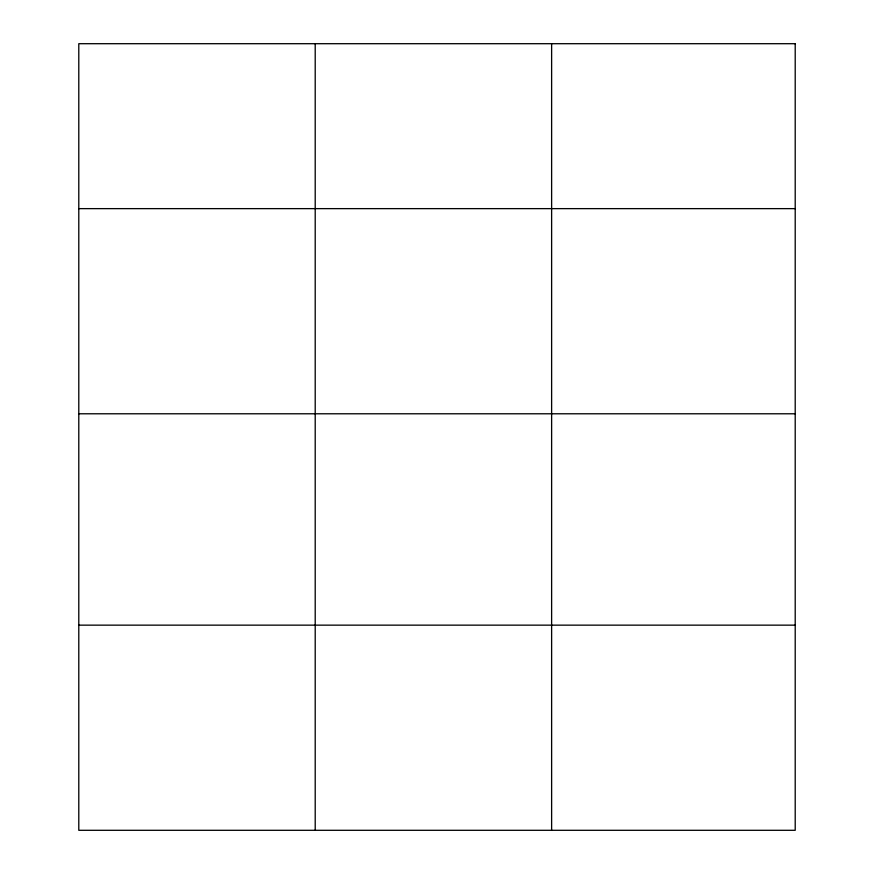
<?xml version="1.0" encoding="UTF-8"?>
<svg xmlns="http://www.w3.org/2000/svg" width="874" height="874" viewBox="0 0 874 874"><rect width="100%" height="100%" fill="white"/><g stroke="black" fill="none" stroke-linecap="round" stroke-linejoin="round"><path stroke-width="1.31" d="M78.791 208.635L795.209 208.635M78.791 413.784L795.209 413.784M78.791 625.15L795.209 625.15M551.625 43.7L551.625 830.3M315.208 43.7L315.208 830.3M795.209 43.7L78.791 43.7L78.791 830.3L795.209 830.3L795.209 43.7"/></g></svg>
